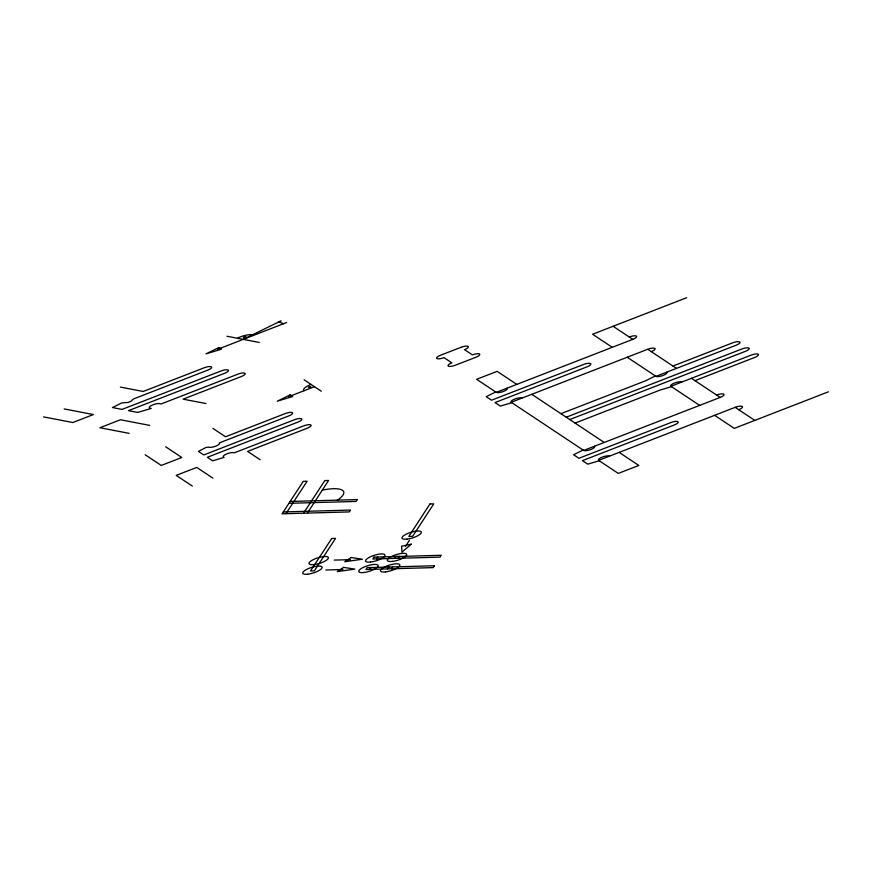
<?xml version="1.0" encoding="UTF-8"?>
<svg xmlns="http://www.w3.org/2000/svg" width="872" height="872" viewBox="0 0 872 872"><rect width="100%" height="100%" fill="white"/><g stroke="black" fill="none" stroke-linecap="round" stroke-linejoin="round"><path stroke-width="1.31" d="M391.517 568.773L392.673 566.931M376.628 558.908L377.805 557.055M303.641 513.041L324.787 480.592L328.591 480.472L307.467 512.932M387.691 568.882L388.89 567.04M394.515 558.407L395.735 556.532L399.54 556.445L398.351 558.276M405.425 546.493L409.448 540.313M285.918 513.684L307.118 481.213L303.282 481.322L282.092 513.793L349.323 511.908L350.533 510.066L283.302 511.94M369.761 569.383L370.96 567.541M281.144 320.765L243.223 339.372L217.575 349.334M243.931 339.088L286.637 322.509M288.806 396.651L314.454 386.688M686.722 297.69L592.589 334.248L612.253 347.318M495.688 391.964L486.195 396.695L491.503 400.215L583.433 364.518A5.897 1.7 -17.4 0 1 590.573 363.602A5.897 1.7 -17.4 0 1 586.976 366.872L495.045 402.57L500.354 406.101L511.82 402.679M516.802 384.389L497.138 371.33L476.624 379.298L496.288 392.356L632.778 339.35A5.897 1.7 -17.4 0 0 636.375 336.08A5.897 1.7 -17.4 0 0 629.235 336.995M594.421 446.257A5.897 1.7 -17.4 0 1 590.824 449.516A5.897 1.7 -17.4 0 1 583.684 450.432L511.232 402.286L647.722 349.28A5.897 1.7 -17.4 0 1 654.861 348.364A5.897 1.7 -17.4 0 1 651.264 351.623M672.944 366.033L732.6 342.86A5.897 1.7 -17.4 0 1 739.739 341.944A5.897 1.7 -17.4 0 1 736.132 345.214L655.962 376.355L627.208 357.248M655.363 375.963L645.869 380.683L560.903 413.688M566.211 417.208L741.843 348.996A5.897 1.7 -17.4 0 1 748.983 348.092A5.897 1.7 -17.4 0 1 745.375 351.351L569.754 419.563M575.062 423.094L660.028 390.089L671.495 386.678M699.66 405.382L670.906 386.285L751.086 355.144A5.897 1.7 -17.4 0 1 758.226 354.228A5.897 1.7 -17.4 0 1 754.618 357.487L694.962 380.661M583.096 450.039L573.602 454.759L578.91 458.291L670.83 422.582A5.897 1.7 -17.4 0 1 677.969 421.677A5.897 1.7 -17.4 0 1 674.372 424.937L582.442 460.645L587.761 464.166L599.228 460.754M583.684 450.432L720.185 397.414A5.897 1.7 -17.4 0 0 723.782 394.155A5.897 1.7 -17.4 0 0 716.642 395.06M619.153 452.383L638.816 465.452L618.292 473.42L598.628 460.362L735.129 407.344A5.897 1.7 -17.4 0 1 742.268 406.439A5.897 1.7 -17.4 0 1 738.671 409.698M828.4 391.822L734.268 428.381L714.604 415.312M290.136 501.465L357.367 499.58L356.158 501.433L288.992 503.308M334.205 560.097L350.446 559.65M325.834 569.994L342.925 569.514M226.905 336.232L259.267 342.456M120.369 387.081L143.193 391.474L204.288 367.744A5.897 1.7 -17.4 0 1 211.427 366.829A5.897 1.7 -17.4 0 1 207.83 370.099L133.383 399.005L131.083 401.196A6.18 1.777 -17.4 0 1 127.77 402.483L121.938 402.831L112.444 407.551L122.069 409.404L221.041 370.971A5.897 1.69 -17.4 0 1 228.181 370.055A5.897 1.69 -17.4 0 1 224.584 373.314L128.478 410.647L137.732 412.423L151.172 408.456L150.104 408.249A5.897 1.7 -17.4 0 1 151.739 405.338A5.897 1.7 -17.4 0 1 159.565 403.616L161.222 403.932L237.805 374.186A5.897 1.7 -17.4 0 1 244.945 373.281A5.897 1.7 -17.4 0 1 241.337 376.541L183.12 399.158L205.945 403.54M149.701 425.383L120.456 419.759L99.931 427.738L129.176 433.362M64.125 408.924L93.359 414.549L72.834 422.528L43.6 416.903M613.114 326.281L632.778 339.35M647.722 349.28L676.476 368.376M691.431 378.306L720.185 397.414M735.129 407.344L754.792 420.402M531.757 394.318L604.209 442.453M304.088 379.8L321.267 391.223M212.953 428.403L225.543 436.763L285.209 413.59A5.897 1.7 -17.4 0 1 292.349 412.685A5.897 1.7 -17.4 0 1 288.741 415.944L219.297 442.922A5.897 1.7 -17.4 0 1 215.7 446.181A5.897 1.7 -17.4 0 1 208.561 447.085L205.847 447.521L198.478 451.423L203.786 454.944L294.453 419.737A5.897 1.7 -17.4 0 1 301.592 418.822A5.897 1.7 -17.4 0 1 297.984 422.092L207.329 457.299L212.637 460.83L224.104 457.408L223.515 457.015A5.897 1.7 -17.4 0 1 227.112 453.756A5.897 1.7 -17.4 0 1 234.252 452.851L303.696 425.874A5.897 1.7 -17.4 0 1 310.835 424.969A5.897 1.7 -17.4 0 1 307.227 428.228L247.572 451.402L260.161 459.762M165.669 446.769L181.79 457.484L161.276 465.452L145.144 454.737M212.866 478.129L196.745 467.414L176.22 475.382L192.352 486.107M322.171 490.162A29.833 8.567 -17.4 0 1 337.322 500.201M278.539 322.051A44.156 12.688 -17.4 0 1 283.302 323.795M304.099 390.711A11.38 3.27 -17.4 0 1 311.042 384.421M237.871 337.965A10.933 3.139 -17.4 0 1 252.357 334.783M670.906 386.285A5.897 1.7 -17.4 0 1 674.503 383.015A5.897 1.7 -17.4 0 1 681.642 382.11M598.628 460.362A5.897 1.7 -17.4 0 1 602.236 457.092A5.897 1.7 -17.4 0 1 609.375 456.187M507.024 388.193A5.897 1.7 -17.4 0 1 503.417 391.452A5.897 1.7 -17.4 0 1 496.288 392.356M666.699 372.18A5.897 1.7 -17.4 0 1 663.102 375.44A5.897 1.7 -17.4 0 1 655.962 376.355M511.232 402.286A5.897 1.7 -17.4 0 1 514.829 399.027A5.897 1.7 -17.4 0 1 521.968 398.123M245.839 336.81L243.441 337.54L245.839 336.81M308.426 387.484L310.857 386.808L308.448 387.441M373.979 557.164L372.824 559.007L440 557.132L441.199 555.279L373.979 557.164M429.961 503.962L408.815 536.422L412.641 536.313L433.766 503.842L429.961 503.962M434.376 565.764L433.166 567.618L365.924 569.492L367.134 567.639L434.376 565.764M331.709 538.482L310.508 570.953L314.345 570.844L335.546 538.384L331.709 538.482M411.312 544.172L401.927 552.139L401.6 546.188L411.312 544.172M351.111 557.513L344.767 561.742L362.36 559.225L351.111 557.513M343.601 567.389L337.246 571.618L354.85 569.1L343.601 567.389M218.959 347.525L206.032 353.868L221.466 349.192L218.959 347.525M290.191 394.853L277.263 401.196L292.698 396.52L290.191 394.853M460.994 347.307L440.469 355.275A5.897 1.7 -17.4 0 0 436.872 358.534A5.897 1.7 -17.4 0 0 444.012 357.629L451.87 362.85A5.897 1.7 -17.4 0 0 448.273 366.12A5.897 1.7 -17.4 0 0 455.413 365.205L475.938 357.237A5.897 1.7 -17.4 0 0 479.535 353.978A5.897 1.7 -17.4 0 0 472.395 354.882L464.525 349.661A5.897 1.7 -17.4 0 0 468.133 346.391A5.897 1.7 -17.4 0 0 460.994 347.307M363.733 572.523A10.148 2.91 -17.4 0 0 378.165 565.688A10.148 2.91 -17.4 0 0 363.45 567.334A10.148 2.91 -17.4 0 0 363.733 572.523M385.446 571.923A10.148 2.91 -17.4 0 0 399.888 565.1A10.148 2.91 -17.4 0 0 385.173 566.735A10.148 2.91 -17.4 0 0 385.446 571.923M370.567 562.037A10.148 2.91 -17.4 0 0 385.01 555.213A10.148 2.91 -17.4 0 0 370.295 556.848A10.148 2.91 -17.4 0 0 370.567 562.037M392.302 561.426A10.148 2.91 -17.4 0 0 406.733 554.592A10.148 2.91 -17.4 0 0 392.019 556.238A10.148 2.91 -17.4 0 0 392.302 561.426M307.707 574.201A10.148 2.91 -17.4 0 0 322.15 567.367A10.148 2.91 -17.4 0 0 307.424 569.013A10.148 2.91 -17.4 0 0 307.707 574.201M313.996 564.598A10.148 2.91 -17.4 0 0 328.428 557.764A10.148 2.91 -17.4 0 0 313.713 559.41A10.148 2.91 -17.4 0 0 313.996 564.598M406.962 539.114A10.148 2.91 -17.4 0 0 421.394 532.28A10.148 2.91 -17.4 0 0 406.679 533.926A10.148 2.91 -17.4 0 0 406.962 539.114"/></g></svg>
